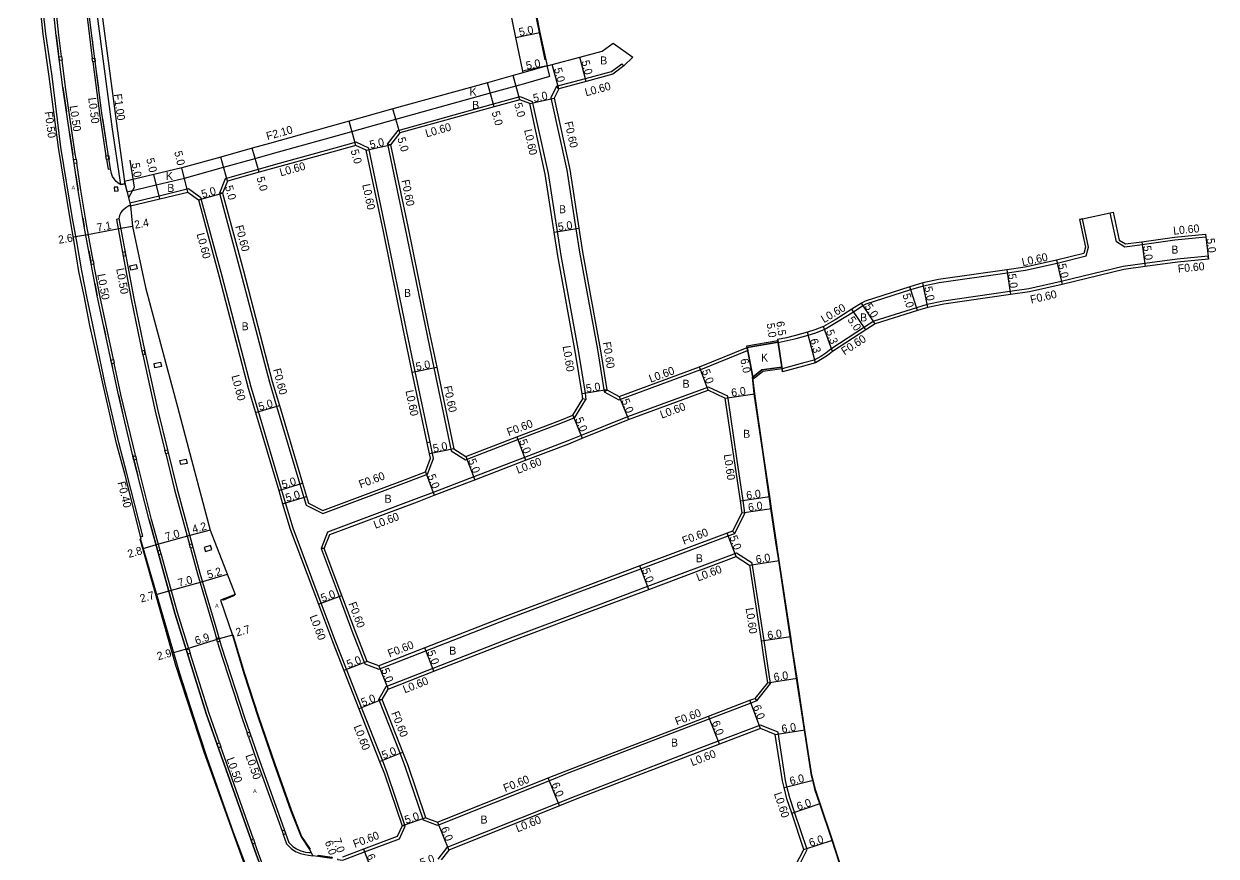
# Model space of a CAD drawing. Header units: metres. Extents: x -12000 to -8000, y -105000 to -102000.
# Drawn here: x -11781.4 to -11543.1, y -104833.8 to -104667.5 of the extents above; entities that cross this region are included whole.
import ezdxf

# ---------------------------------------------------------------- set-up
doc = ezdxf.new("R2010")
doc.units = ezdxf.units.M
doc.header["$LTSCALE"] = 2.5
for name, color, linetype in [('側溝・桝', 7, 'Continuous'), ('幅員', 7, 'Continuous'), ('歩道・分離帯・安全施設', 7, 'Continuous'), ('舗装', 7, 'Continuous'), ('道路', 7, 'Continuous')]:
    doc.layers.add(name, color=color, linetype=linetype)
doc.styles.get("Standard").update_dxf_attribs({"font": ''})
doc.styles.add('YOKO_DECO', font='')
doc.styles.get('Standard').set_extended_font_data('@MS PGothic')
doc.styles.get('YOKO_DECO').set_extended_font_data('MS PGothic')

msp = doc.modelspace()

# ---------------------------------------------------------------- linework, layer by layer
at = {"layer": '側溝・桝'}
for points in [[(-11781.41, -104504.09), (-11780.4, -104511.76), (-11779.3, -104521.82), (-11779.22, -104521.82), (-11778.6, -104529.53), (-11777.69, -104540.19), (-11776.79, -104550.86), (-11774.27, -104580.71), (-11772.46, -104600.18), (-11770.99, -104618.97), (-11770.22, -104628.34), (-11769.35, -104638.64), (-11767.92, -104654.89), (-11766.65, -104666.96), (-11763.77, -104688.54), (-11762.06, -104699.57), (-11761.16, -104699.43), (-11761.26, -104699)], [(-11758.07, -104769.99), (-11757.64, -104769.87), (-11760.84, -104757.36), (-11762.41, -104751.22), (-11765.15, -104739.5), (-11766.94, -104730.82), (-11767.64, -104727.6), (-11768.77, -104722.31), (-11769.83, -104716.83), (-11770.85, -104710.95), (-11771.69, -104706.35), (-11774.01, -104692.12), (-11775.77, -104677.92), (-11777.02, -104669.48), (-11778.53, -104655.82)], [(-11773.87, -104674.01), (-11774.41, -104669.73), (-11775.83, -104656.43), (-11775.91, -104655.51)], [(-11769.94, -104655.01), (-11769.93, -104655.16), (-11769.36, -104661.1), (-11768.51, -104668.34), (-11767.72, -104674.39)], [(-11770.95, -104694.53), (-11771.12, -104693.47), (-11773.08, -104680.1), (-11773.77, -104674.74)], [(-11767.63, -104675.09), (-11766.28, -104685.39), (-11764.99, -104693.86)], [(-11674.93, -104679.93), (-11669.16, -104678.38), (-11663.95, -104676.98), (-11661.9, -104675.43), (-11661.51, -104675.89)], [(-11760.77, -104701.04), (-11754.93, -104699.64), (-11749.28, -104698.29), (-11741.48, -104696.13), (-11735.18, -104694.35), (-11731.72, -104693.38), (-11719.88, -104690.1), (-11715.84, -104688.97), (-11707.06, -104686.5), (-11688.16, -104681.27), (-11683.01, -104679.84), (-11681.07, -104679.31), (-11676.25, -104677.91), (-11676.83, -104675.89), (-11681.64, -104677.29)], [(-11674.5, -104680.44), (-11674.93, -104679.93), (-11676.04, -104682.27), (-11672.85, -104696.68), (-11671.06, -104708.42), (-11670.34, -104713.12), (-11666.77, -104732.53), (-11665.41, -104740.98), (-11664.87, -104740.6)], [(-11708.73, -104691.5), (-11706.59, -104688.76), (-11687.55, -104683.48), (-11682.2, -104682), (-11679.77, -104682.98), (-11676.58, -104697.37), (-11674.82, -104708.99), (-11674.1, -104713.73), (-11670.52, -104733.17), (-11669.21, -104741.29), (-11669.04, -104742.55)], [(-11700.21, -104751.07), (-11703.17, -104736.96), (-11704.93, -104728.62), (-11708.97, -104708.87), (-11712.44, -104692.32), (-11715, -104691.12), (-11719.26, -104692.32), (-11731.12, -104695.6), (-11734.55, -104696.57), (-11741.14, -104698.42), (-11742.33, -104701.28)], [(-11708.09, -104691.65), (-11708.73, -104691.5), (-11705.25, -104708.08), (-11701.21, -104727.8), (-11699.45, -104736.19), (-11695.97, -104752.77), (-11693.13, -104754.57), (-11682.67, -104750.56), (-11674.04, -104747.26), (-11671.25, -104746.14), (-11669.04, -104742.55), (-11669.67, -104742.42)], [(-11764.87, -104694.6), (-11764.58, -104696.53), (-11764.09, -104696.45)], [(-11767.53, -104714.75), (-11768.82, -104707.89), (-11770.01, -104700.68), (-11770.83, -104695.33)], [(-11760.77, -104701.04), (-11761.16, -104699.43)], [(-11705.16, -104827.8), (-11708.76, -104817.15), (-11709.75, -104814.64), (-11713.89, -104804.11), (-11716.9, -104796.43), (-11719.16, -104790.68), (-11721.96, -104783.24), (-11727.6, -104768.24), (-11729.1, -104763.19), (-11729.89, -104760.54), (-11734.53, -104744.97), (-11735.99, -104740.1), (-11741.8, -104717.87), (-11746, -104702.26), (-11748.52, -104700.47), (-11754.38, -104701.88), (-11760.23, -104703.28), (-11760.09, -104703.86)], [(-11741.7, -104701.32), (-11742.33, -104701.28), (-11738.09, -104717), (-11732.32, -104739.08), (-11730.89, -104743.88), (-11726.25, -104759.45), (-11725.46, -104762.1), (-11724.99, -104763.68), (-11721.66, -104765.34), (-11704.36, -104758.87), (-11700.69, -104757.46), (-11699.52, -104754.33), (-11699.74, -104753.3), (-11700.21, -104751.07), (-11700.79, -104751.19)], [(-11762.4, -104706.44), (-11762.91, -104706.54), (-11761.69, -104713.14)], [(-11630.65, -104731.11), (-11630.64, -104731.16), (-11628.85, -104730.78), (-11627.03, -104730.32), (-11624.62, -104729.69), (-11623.07, -104729.19), (-11621.29, -104728.49), (-11618.94, -104727.11), (-11615.56, -104724.99), (-11613.7, -104723.78), (-11613.02, -104723.44), (-11604.12, -104720.59), (-11601.57, -104719.81), (-11598.47, -104719.16), (-11584.84, -104717.22), (-11581.16, -104716.69), (-11574.85, -104715.27), (-11569.08, -104713.86), (-11568.59, -104712.13), (-11569.81, -104706.43), (-11570.4, -104706.56)], [(-11545.19, -104709.52), (-11545.12, -104710.12), (-11551.31, -104710.72), (-11557.84, -104711.6), (-11561.31, -104712.07), (-11563, -104711.05), (-11564.23, -104705.24), (-11563.65, -104705.12)], [(-11763.49, -104734.55), (-11766.22, -104721.73), (-11767.39, -104715.5)], [(-11761.55, -104713.87), (-11759.96, -104722.48), (-11758.1, -104731.55), (-11757.81, -104732.87)], [(-11544.62, -104714.49), (-11544.68, -104713.89), (-11550.9, -104714.5), (-11557.33, -104715.37), (-11561.64, -104715.95), (-11574.03, -104718.98), (-11580.52, -104720.44), (-11584.3, -104720.98), (-11597.61, -104722.88), (-11600.87, -104723.55), (-11602.96, -104724.2), (-11611.5, -104726.88), (-11613.4, -104728.11), (-11620.09, -104732.45), (-11621.12, -104733.25), (-11622.13, -104733.92), (-11623.42, -104734.65), (-11625.73, -104735.3), (-11629.86, -104736.4)], [(-11665.41, -104740.98), (-11662.45, -104742.59), (-11646.11, -104736.57), (-11636.73, -104732.77), (-11636.85, -104732.18)], [(-11759.1, -104753.78), (-11759.19, -104753.43), (-11762.01, -104741.51), (-11763.34, -104735.27)], [(-11757.64, -104733.61), (-11755.14, -104744.85), (-11753.22, -104752.7)], [(-11639.3, -104769.3), (-11637.28, -104765.26), (-11637.65, -104762.72), (-11638.89, -104754.28), (-11640.71, -104741.89), (-11644.57, -104740.05), (-11660.76, -104746.01), (-11670.01, -104749.74), (-11672.66, -104750.81), (-11681.31, -104754.11), (-11691.49, -104758.01), (-11699.58, -104761.11), (-11702.97, -104762.41), (-11720.71, -104769.05), (-11722.01, -104772.3)], [(-11753.05, -104753.4), (-11751.29, -104760.57), (-11748.31, -104771.53)], [(-11754.15, -104772.69), (-11755.88, -104766.49), (-11758.91, -104754.54)], [(-11721.37, -104772.3), (-11722.01, -104772.3), (-11718.4, -104781.91), (-11715.62, -104789.31), (-11713.24, -104795.37), (-11710.42, -104796.4), (-11701.04, -104792.74), (-11685.01, -104786.49), (-11670.91, -104781.2), (-11658.06, -104776.37), (-11640.6, -104769.79), (-11639.3, -104769.3), (-11639.73, -104768.82)], [(-11748.43, -104792.4), (-11750.7, -104785.12), (-11753.96, -104773.38)], [(-11748.12, -104772.23), (-11746.72, -104777.37), (-11743.51, -104788.17), (-11742.92, -104790.27)], [(-11634.9, -104802.76), (-11632.14, -104799.3), (-11632.96, -104793.91), (-11633.45, -104790.68), (-11635.8, -104775.26), (-11638.98, -104773.24), (-11656.72, -104779.93), (-11669.58, -104784.76), (-11683.68, -104790.05), (-11699.66, -104796.28), (-11709.02, -104799.93), (-11710.45, -104802.45)], [(-11742.71, -104791.01), (-11742.44, -104791.95), (-11737.73, -104806.46), (-11736.79, -104809.17)], [(-11742.32, -104811.17), (-11744.39, -104805.32), (-11748.16, -104793.26)], [(-11635.27, -104802.26), (-11634.9, -104802.76), (-11636.09, -104803.21), (-11644.31, -104806.36), (-11648.13, -104807.83), (-11672.8, -104817.3), (-11676.36, -104818.72), (-11698.71, -104827.65), (-11701.55, -104826.62), (-11705.19, -104815.86), (-11706.21, -104813.25), (-11710.45, -104802.45), (-11709.79, -104802.5)], [(-11626.64, -104836.04), (-11624.83, -104832.5), (-11627.34, -104825.03), (-11628.31, -104822.17), (-11628.87, -104819.9), (-11629.18, -104818.65), (-11630.65, -104809.05), (-11634.15, -104807.61), (-11642.6, -104810.85), (-11646.26, -104812.25), (-11671.08, -104821.78), (-11674.58, -104823.18), (-11696.83, -104832.07), (-11698.69, -104834.43)], [(-11736.52, -104809.93), (-11734.74, -104815.02), (-11731.5, -104823.98), (-11729.79, -104828.8)], [(-11735.51, -104830.42), (-11742.03, -104811.98)], [(-11718.74, -104834.34), (-11718.68, -104834.49), (-11717.63, -104834.61), (-11713.29, -104832.96), (-11706.33, -104830.32), (-11705.16, -104827.8), (-11705.81, -104827.76)], [(-11729.55, -104829.47), (-11728.89, -104831.34), (-11728.54, -104831.75), (-11727.97, -104832.27), (-11727.13, -104832.84), (-11726.1, -104833.28), (-11725.21, -104833.49), (-11724.49, -104833.6), (-11723.67, -104833.73)], [(-11728.76, -104848.41), (-11728.91, -104848.03), (-11734.44, -104833.44), (-11735.24, -104831.17)]]:
    msp.add_lwpolyline(points, dxfattribs=at)
for points in [[(-11774.38, -104674.07), (-11773.87, -104674.01), (-11773.77, -104674.74), (-11774.29, -104674.81)], [(-11767.14, -104675.02), (-11767.63, -104675.09), (-11767.72, -104674.39), (-11767.23, -104674.32)], [(-11771.47, -104694.61), (-11770.95, -104694.53), (-11770.83, -104695.33), (-11771.35, -104695.4)], [(-11764.38, -104694.52), (-11764.87, -104694.6), (-11764.99, -104693.86), (-11764.49, -104693.79)], [(-11763.36, -104700.14), (-11763.29, -104700.88), (-11762.55, -104700.84), (-11762.63, -104700.1)], [(-11761.18, -104713.04), (-11761.69, -104713.14), (-11761.55, -104713.87), (-11761.04, -104713.77)], [(-11768.05, -104714.84), (-11767.53, -104714.75), (-11767.39, -104715.5), (-11767.91, -104715.59)], [(-11760.23, -104715.82), (-11758.94, -104715.56), (-11758.77, -104716.42), (-11760.05, -104716.68)], [(-11757.3, -104732.76), (-11757.81, -104732.87), (-11757.64, -104733.61), (-11757.14, -104733.5)], [(-11764, -104734.66), (-11763.49, -104734.55), (-11763.34, -104735.27), (-11763.85, -104735.38)], [(-11755.37, -104735.34), (-11754.09, -104735.08), (-11753.91, -104735.94), (-11755.2, -104736.2)], [(-11759.61, -104753.91), (-11759.1, -104753.78), (-11758.91, -104754.54), (-11759.41, -104754.67)], [(-11752.54, -104753.28), (-11753.05, -104753.4), (-11753.22, -104752.7), (-11752.71, -104752.57)], [(-11750.23, -104754.7), (-11748.94, -104754.44), (-11748.77, -104755.3), (-11750.05, -104755.56)], [(-11754.46, -104773.52), (-11753.96, -104773.38), (-11754.15, -104772.69), (-11754.66, -104772.83)], [(-11747.62, -104772.09), (-11748.12, -104772.23), (-11748.31, -104771.53), (-11747.81, -104771.39)], [(-11744.12, -104771.71), (-11745.34, -104772.12), (-11745.08, -104772.92), (-11743.85, -104772.51)], [(-11742.21, -104790.86), (-11742.71, -104791.01), (-11742.92, -104790.27), (-11742.42, -104790.13)], [(-11748.92, -104792.55), (-11748.43, -104792.4), (-11748.16, -104793.26), (-11748.65, -104793.42)], [(-11736.03, -104809.76), (-11736.52, -104809.93), (-11736.79, -104809.17), (-11736.3, -104809)], [(-11742.81, -104811.34), (-11742.32, -104811.17), (-11742.03, -104811.98), (-11742.52, -104812.15)], [(-11736, -104830.59), (-11735.51, -104830.42), (-11735.24, -104831.17), (-11735.73, -104831.34)], [(-11729.3, -104828.63), (-11729.79, -104828.8), (-11729.55, -104829.47), (-11729.06, -104829.29)]]:
    msp.add_lwpolyline(points, close=True, dxfattribs=at)
at = {"layer": '幅員'}
for points in [[(-11683.13, -104670.22), (-11678.24, -104669.19)], [(-11674.5, -104680.44), (-11675.8, -104675.61)], [(-11669, -104678.96), (-11670.3, -104674.13)], [(-11682.24, -104682.64), (-11683.57, -104677.82)], [(-11676.83, -104675.89), (-11681.72, -104676.92)], [(-11687.39, -104684.06), (-11688.72, -104679.24)], [(-11680.29, -104683.42), (-11675.4, -104682.34)], [(-11706.24, -104689.28), (-11707.62, -104684.48)], [(-11715.05, -104691.76), (-11716.41, -104686.95)], [(-11734.39, -104697.14), (-11735.74, -104692.33)], [(-11712.97, -104692.73), (-11708.09, -104691.65)], [(-11760.43, -104702.16), (-11759.28, -104700.12), (-11760.17, -104694.71)], [(-11740.7, -104698.92), (-11742.04, -104694.1)], [(-11748.65, -104701.12), (-11749.8, -104696.26)], [(-11761.26, -104699), (-11760.09, -104703.86)], [(-11754.24, -104702.46), (-11755.42, -104697.6)], [(-11746.53, -104702.63), (-11741.7, -104701.32)], [(-11762.04, -104708.38), (-11769.01, -104709.69)], [(-11759.67, -104707.94), (-11762.04, -104708.38)], [(-11675.41, -104709.08), (-11670.47, -104708.33)], [(-11769.01, -104709.69), (-11771.53, -104710.1)], [(-11557.92, -104711.01), (-11557.25, -104715.96)], [(-11545.19, -104709.52), (-11544.62, -104714.49)], [(-11574.99, -104714.69), (-11573.89, -104719.57)], [(-11584.92, -104716.62), (-11584.21, -104721.57)], [(-11602.78, -104724.78), (-11604.3, -104720.01)], [(-11600.72, -104724.13), (-11601.72, -104719.23)], [(-11611.24, -104727.43), (-11614, -104723.26)], [(-11613.07, -104728.61), (-11615.88, -104724.48)], [(-11619.75, -104732.94), (-11621.55, -104727.95)], [(-11623.18, -104735.21), (-11624.79, -104729.11)], [(-11635.66, -104738.06), (-11636.85, -104732.18)], [(-11630.73, -104730.57), (-11629.77, -104737)], [(-11629.86, -104736.4), (-11630.7, -104730.77)], [(-11630.65, -104731.11), (-11629.91, -104736.06)], [(-11703.76, -104737.09), (-11698.86, -104736.07)], [(-11644.6, -104740.7), (-11646.33, -104736.01)], [(-11664.87, -104740.6), (-11669.81, -104741.38)], [(-11662.41, -104741.93), (-11660.54, -104746.57)], [(-11641.26, -104742.3), (-11635.32, -104741.42)], [(-11735.11, -104745.14), (-11730.32, -104743.71)], [(-11671.65, -104745.66), (-11669.79, -104750.29)], [(-11682.88, -104750), (-11681.1, -104754.67)], [(-11695.43, -104752.4), (-11700.32, -104753.43)], [(-11693.06, -104753.9), (-11691.28, -104758.57)], [(-11701.15, -104757), (-11699.37, -104761.67)], [(-11730.47, -104760.71), (-11725.68, -104759.28)], [(-11729.68, -104763.36), (-11724.89, -104761.93)], [(-11638.25, -104762.81), (-11632.31, -104761.94)], [(-11637.9, -104765.16), (-11631.97, -104764.29)], [(-11744.18, -104768.63), (-11748.26, -104769.74)], [(-11748.26, -104769.74), (-11754.99, -104771.61)], [(-11639.05, -104773.91), (-11640.82, -104769.23)], [(-11754.99, -104771.61), (-11757.65, -104772.37)], [(-11656.51, -104780.49), (-11658.27, -104775.81)], [(-11636.35, -104775.62), (-11630.42, -104774.72)], [(-11740.74, -104777.51), (-11745.7, -104778.98)], [(-11745.7, -104778.98), (-11752.43, -104780.85)], [(-11752.43, -104780.85), (-11755.03, -104781.59)], [(-11722.52, -104783.45), (-11717.84, -104781.7)], [(-11739.73, -104789.63), (-11742.35, -104790.37)], [(-11634.04, -104790.77), (-11628.11, -104789.87)], [(-11748.96, -104792.44), (-11751.73, -104793.23)], [(-11742.35, -104790.37), (-11748.96, -104792.44)], [(-11699.45, -104796.84), (-11701.26, -104792.18)], [(-11712.78, -104794.9), (-11717.43, -104796.73)], [(-11710.43, -104795.76), (-11708.6, -104800.41)], [(-11632.77, -104799.13), (-11626.84, -104798.23)], [(-11709.79, -104802.5), (-11714.44, -104804.33)], [(-11634.15, -104808.26), (-11636.3, -104802.65)], [(-11642.38, -104811.41), (-11644.53, -104805.8)], [(-11631.2, -104809.48), (-11625.27, -104808.57)], [(-11710.3, -104814.86), (-11705.65, -104813.03)], [(-11674.36, -104823.74), (-11676.58, -104818.17)], [(-11629.45, -104820.05), (-11623.63, -104818.61)], [(-11627.91, -104825.22), (-11622.23, -104823.3)], [(-11701.07, -104826.16), (-11705.81, -104827.76)], [(-11698.72, -104827.01), (-11696.46, -104832.57)], [(-11625.48, -104832.45), (-11619.76, -104830.62)], [(-11713.51, -104832.4), (-11711.38, -104838.01)]]:
    msp.add_lwpolyline(points, dxfattribs=at)
at = {"layer": '歩道・分離帯・安全施設'}
for points, elevation in [([(-11710.22, -104906.72), (-11715.58, -104892.65), (-11721.71, -104868.28), (-11727.75, -104852.5), (-11729.39, -104848.21), (-11734.93, -104833.62), (-11744.89, -104805.48), (-11751.2, -104785.27), (-11756.38, -104766.62), (-11759.7, -104753.56), (-11762.52, -104741.63), (-11766.73, -104721.84), (-11769.33, -104707.98), (-11770.52, -104700.76), (-11771.63, -104693.55), (-11773.6, -104680.17), (-11774.93, -104669.79), (-11776.35, -104656.49)], 85.91), ([(-11710.22, -104906.72), (-11715.58, -104892.65), (-11721.71, -104868.28), (-11727.75, -104852.5), (-11729.39, -104848.21), (-11734.93, -104833.62), (-11744.89, -104805.48), (-11751.2, -104785.27), (-11756.38, -104766.62), (-11759.7, -104753.56), (-11762.52, -104741.63), (-11766.73, -104721.84), (-11769.33, -104707.98), (-11770.52, -104700.76), (-11771.63, -104693.55), (-11773.6, -104680.17), (-11774.93, -104669.79), (-11776.35, -104656.49)], 85.91), ([(-11762.06, -104699.57), (-11762.34, -104699.47), (-11762.64, -104699.27), (-11762.96, -104698.96), (-11763.36, -104698.45), (-11763.67, -104697.96), (-11763.9, -104697.36), (-11764.09, -104696.45), (-11765.79, -104685.32), (-11768.02, -104668.28), (-11768.86, -104661.04)], 87.09), ([(-11678.6, -104988.29), (-11686.08, -104968.79), (-11693.32, -104949.86), (-11696.37, -104941.92), (-11702.55, -104925.88), (-11708.71, -104915.14), (-11712.61, -104907.62), (-11718, -104893.46), (-11721.2, -104881.12), (-11723.22, -104873.16), (-11724.27, -104868.89), (-11730.69, -104852.31), (-11735.76, -104838.9), (-11739.47, -104829.07), (-11744.74, -104814.15), (-11747.42, -104806.04), (-11750.25, -104797.28), (-11758.01, -104770.56)], 87.21), ([(-11739.31, -104781.71), (-11741.67, -104782.7)], 88.08), ([(-11739.62, -104789.6), (-11737.32, -104797.27), (-11734.52, -104805.86), (-11731.25, -104815.37), (-11727.98, -104824.57), (-11725.9, -104829.88), (-11724.2, -104832.42)], 87.98)]:
    msp.add_lwpolyline(points, dxfattribs=dict(at, elevation=elevation))
for points in [[(-11761.26, -104699), (-11761.16, -104699.43), (-11762.06, -104699.57), (-11762.34, -104699.47), (-11762.64, -104699.27), (-11762.96, -104698.96), (-11763.36, -104698.45), (-11763.67, -104697.96), (-11763.9, -104697.36), (-11764.09, -104696.45), (-11765.79, -104685.32), (-11768.02, -104668.28), (-11768.86, -104661.04)], [(-11677.2, -104674.63), (-11678.34, -104669.21), (-11679.72, -104662.37), (-11680.06, -104660.63)], [(-11774.93, -104669.79), (-11774.45, -104673.52)], [(-11767.47, -104672.47), (-11767.71, -104670.6)], [(-11766.44, -104680.32), (-11767.07, -104675.5)], [(-11773.6, -104680.17), (-11772.89, -104685.04)], [(-11764.89, -104691.2), (-11765.62, -104686.4)], [(-11772.27, -104689.22), (-11771.63, -104693.55)], [(-11770.99, -104697.75), (-11770.52, -104700.76)], [(-11760.09, -104703.86), (-11760.4, -104703.87), (-11760.99, -104704.23), (-11761.5, -104704.61), (-11761.75, -104704.85), (-11761.99, -104705.19), (-11762.15, -104705.48), (-11762.26, -104705.77), (-11762.33, -104706.1), (-11762.41, -104706.4), (-11759.45, -104722.38), (-11757.59, -104731.44), (-11754.64, -104744.73), (-11750.79, -104760.44), (-11746.22, -104777.23), (-11743.02, -104788.03), (-11741.94, -104791.8), (-11737.24, -104806.3), (-11734.25, -104814.85), (-11731.01, -104823.81), (-11728.43, -104831.08), (-11728.12, -104831.41), (-11727.61, -104831.85), (-11726.88, -104832.34), (-11726.02, -104832.73), (-11725.13, -104832.97), (-11724.47, -104833.08), (-11723.99, -104833.1)], [(-11760.09, -104703.86), (-11760.4, -104703.87), (-11760.99, -104704.23), (-11761.5, -104704.61), (-11761.75, -104704.85), (-11761.99, -104705.19), (-11762.15, -104705.48), (-11762.26, -104705.77), (-11762.33, -104706.1), (-11762.41, -104706.4), (-11759.45, -104722.38), (-11757.59, -104731.44), (-11754.64, -104744.73), (-11750.79, -104760.44), (-11746.22, -104777.23), (-11743.02, -104788.03), (-11741.94, -104791.8), (-11737.24, -104806.3), (-11734.25, -104814.85), (-11731.01, -104823.81), (-11728.43, -104831.08), (-11728.12, -104831.41), (-11727.61, -104831.85), (-11726.88, -104832.34), (-11726.02, -104832.73), (-11725.13, -104832.97), (-11724.47, -104833.08), (-11723.99, -104833.1)], [(-11769.62, -104706.23), (-11769.33, -104707.98)], [(-11762.41, -104706.4), (-11759.45, -104722.38), (-11757.59, -104731.44), (-11754.64, -104744.73), (-11750.79, -104760.44), (-11746.22, -104777.23), (-11743.02, -104788.03), (-11741.94, -104791.8), (-11737.24, -104806.3), (-11734.25, -104814.85), (-11731.01, -104823.81), (-11728.43, -104831.08)], [(-11768.42, -104712.83), (-11768.08, -104714.66)], [(-11767.2, -104719.35), (-11766.73, -104721.84)], [(-11765.46, -104727.8), (-11765.07, -104729.64)], [(-11763.93, -104734.99), (-11763.66, -104736.24)], [(-11617.06, -104839.35), (-11619.86, -104830.65), (-11622.32, -104823.34), (-11623.21, -104820.69), (-11623.72, -104818.63), (-11623.97, -104817.65), (-11625.36, -104808.59), (-11626.94, -104798.25), (-11627.83, -104792.38), (-11628.21, -104789.88), (-11630.52, -104774.74), (-11631.01, -104771.51), (-11632.06, -104764.3), (-11632.41, -104761.95), (-11633.72, -104752.99), (-11635.42, -104741.44), (-11635.76, -104738.07)], [(-11762.52, -104741.63), (-11761.67, -104745.2)], [(-11759.7, -104753.56), (-11758.63, -104757.76)], [(-11756.38, -104766.62), (-11751.2, -104785.27), (-11744.89, -104805.48), (-11734.93, -104833.62), (-11729.39, -104848.21)]]:
    msp.add_lwpolyline(points, dxfattribs=at)
at = {"layer": '舗装'}
for points in [[(-11636.85, -104732.18), (-11635.66, -104738.06)], [(-11630.65, -104731.11), (-11629.91, -104736.06)]]:
    msp.add_lwpolyline(points, dxfattribs=at)
at = {"layer": '道路'}
for points, elevation in [([(-11772.78, -104516.57), (-11778.47, -104518.45), (-11777.59, -104529.44), (-11776.68, -104540.11), (-11775.79, -104550.77), (-11773.26, -104580.62), (-11771.46, -104600.09), (-11769.98, -104618.89), (-11769.21, -104628.26), (-11768.34, -104638.55), (-11766.92, -104654.79), (-11765.65, -104666.84), (-11762.77, -104688.39), (-11761.26, -104699)], 88.6), ([(-11713.02, -104907.23), (-11718.29, -104893.53), (-11720.19, -104885.99), (-11723.23, -104873.98), (-11724.43, -104868.92), (-11729.72, -104855.77), (-11734.24, -104843.94), (-11745.38, -104813.02), (-11751.02, -104795.72), (-11758.19, -104770.45), (-11757.97, -104770.4), (-11761.22, -104757.38), (-11762.86, -104751.32), (-11765.58, -104739.59), (-11767.51, -104730.95), (-11768.22, -104727.72), (-11769.37, -104721.85), (-11770.41, -104716.94), (-11771.37, -104711.07), (-11772.12, -104706.43), (-11774.45, -104692.19), (-11776.32, -104678), (-11777.57, -104669.56), (-11779.01, -104655.45)], 86.03), ([(-11742.08, -104782.67), (-11739.73, -104789.63), (-11737.42, -104797.31), (-11734.63, -104805.9), (-11731.35, -104815.41), (-11728.08, -104824.61), (-11726, -104829.93), (-11724.3, -104832.48), (-11723.67, -104833.73)], 86.84)]:
    msp.add_lwpolyline(points, dxfattribs=dict(at, elevation=elevation))
for points in [[(-11680.28, -104658.98), (-11679.63, -104662.35), (-11678.24, -104669.19), (-11676.83, -104675.89), (-11675.8, -104675.61), (-11670.3, -104674.13), (-11665.84, -104672.93), (-11663.6, -104671.35)], [(-11684.53, -104663.31), (-11683.13, -104670.22), (-11681.72, -104676.92), (-11681.64, -104677.29), (-11683.57, -104677.82), (-11688.72, -104679.24), (-11707.62, -104684.48), (-11716.41, -104686.95), (-11720.45, -104688.08), (-11732.29, -104691.36), (-11735.74, -104692.33), (-11742.04, -104694.1), (-11749.8, -104696.26), (-11755.42, -104697.6), (-11761.26, -104699)], [(-11663.6, -104671.35), (-11659.67, -104674.16)], [(-11659.67, -104674.16), (-11661.51, -104675.89), (-11663.68, -104677.53), (-11669, -104678.96), (-11674.5, -104680.44), (-11675.4, -104682.34), (-11672.25, -104696.57), (-11670.47, -104708.33), (-11669.75, -104713.02), (-11666.18, -104732.43), (-11664.87, -104740.6), (-11662.41, -104741.93), (-11646.33, -104736.01), (-11636.85, -104732.18)], [(-11760.09, -104703.86), (-11754.24, -104702.46), (-11748.65, -104701.12), (-11746.53, -104702.63), (-11742.38, -104718.02), (-11736.56, -104740.26), (-11735.11, -104745.14), (-11730.47, -104760.71), (-11729.68, -104763.36), (-11728.17, -104768.43), (-11722.52, -104783.45), (-11719.72, -104790.9), (-11717.43, -104796.73), (-11714.44, -104804.33), (-11710.3, -104814.86), (-11709.33, -104817.35), (-11705.81, -104827.76), (-11706.77, -104829.85), (-11713.51, -104832.4), (-11717.71, -104834)], [(-11760.09, -104703.86), (-11759.67, -104707.94), (-11757.07, -104720.14), (-11754.1, -104731.38), (-11750.69, -104743.99), (-11747.93, -104754.59), (-11744.18, -104768.63), (-11739.19, -104781.51), (-11742.08, -104782.67)], [(-11570.4, -104706.56), (-11569.21, -104712.11), (-11569.56, -104713.36), (-11574.99, -104714.69), (-11581.27, -104716.1), (-11584.92, -104716.62), (-11598.57, -104718.57), (-11601.72, -104719.23), (-11604.3, -104720.01), (-11613.24, -104722.89), (-11614, -104723.26), (-11615.88, -104724.48), (-11619.25, -104726.6), (-11621.55, -104727.95), (-11623.27, -104728.63), (-11624.79, -104729.11), (-11627.18, -104729.74), (-11628.99, -104730.2), (-11630.73, -104730.57), (-11630.7, -104730.77), (-11630.65, -104731.11), (-11636.85, -104732.18)], [(-11570.4, -104706.56), (-11569.81, -104706.43), (-11564.23, -104705.24), (-11563.65, -104705.12)], [(-11563.65, -104705.12), (-11562.46, -104710.67), (-11561.18, -104711.45), (-11557.92, -104711.01), (-11551.38, -104710.12), (-11545.19, -104709.52)], [(-11545.19, -104709.52), (-11544.62, -104714.49)], [(-11544.62, -104714.49), (-11550.83, -104715.1), (-11557.25, -104715.96), (-11561.53, -104716.54), (-11573.89, -104719.57), (-11580.41, -104721.03), (-11584.21, -104721.57), (-11597.5, -104723.47), (-11600.72, -104724.13), (-11602.78, -104724.78), (-11611.24, -104727.43), (-11613.07, -104728.61), (-11619.75, -104732.94), (-11620.77, -104733.74), (-11621.81, -104734.43), (-11623.18, -104735.21), (-11625.57, -104735.87), (-11629.77, -104737), (-11629.86, -104736.4), (-11629.91, -104736.06)], [(-11635.66, -104738.06), (-11633.87, -104736.61), (-11629.91, -104736.06)], [(-11616.96, -104839.32), (-11619.76, -104830.62), (-11622.23, -104823.3), (-11623.12, -104820.66), (-11623.63, -104818.61), (-11623.87, -104817.63), (-11625.27, -104808.57), (-11626.84, -104798.23), (-11627.73, -104792.36), (-11628.11, -104789.87), (-11630.42, -104774.72), (-11630.91, -104771.49), (-11631.97, -104764.29), (-11632.31, -104761.94), (-11633.63, -104752.97), (-11635.32, -104741.42), (-11635.66, -104738.06)], [(-11641.26, -104742.3), (-11639.49, -104754.36), (-11638.25, -104762.81), (-11637.9, -104765.16), (-11639.73, -104768.82), (-11640.82, -104769.23), (-11658.27, -104775.81), (-11671.13, -104780.64), (-11685.23, -104785.93), (-11701.26, -104792.18), (-11710.43, -104795.76), (-11712.78, -104794.9), (-11715.06, -104789.1), (-11717.84, -104781.7), (-11721.37, -104772.3), (-11720.25, -104769.52), (-11702.75, -104762.97), (-11699.37, -104761.67), (-11691.28, -104758.57), (-11681.1, -104754.67), (-11672.44, -104751.37), (-11669.79, -104750.29), (-11660.54, -104746.57), (-11644.6, -104740.7)], [(-11641.26, -104742.3), (-11644.6, -104740.7)], [(-11701.07, -104826.16), (-11704.62, -104815.65), (-11705.65, -104813.03), (-11709.79, -104802.5), (-11708.6, -104800.41), (-11699.45, -104796.84), (-11683.46, -104790.61), (-11669.37, -104785.32), (-11656.51, -104780.49), (-11639.05, -104773.91), (-11636.35, -104775.62), (-11634.04, -104790.77), (-11633.55, -104794), (-11632.77, -104799.13), (-11635.27, -104802.26)], [(-11698.72, -104827.01), (-11676.58, -104818.17), (-11673.02, -104816.74), (-11648.34, -104807.27), (-11644.53, -104805.8), (-11636.3, -104802.65), (-11635.27, -104802.26)], [(-11627.07, -104835.56), (-11625.48, -104832.45), (-11627.91, -104825.22), (-11628.88, -104822.34), (-11629.45, -104820.05), (-11629.77, -104818.77), (-11631.2, -104809.48), (-11634.15, -104808.26), (-11642.38, -104811.41), (-11646.05, -104812.81), (-11670.86, -104822.34), (-11674.36, -104823.74), (-11696.46, -104832.57), (-11698.01, -104834.53)], [(-11701.07, -104826.16), (-11698.72, -104827.01)], [(-11722.62, -104833.89), (-11723.67, -104833.73)]]:
    msp.add_lwpolyline(points, dxfattribs=at)
for points in [[(-11695.43, -104752.4), (-11693.06, -104753.9), (-11682.88, -104750), (-11674.26, -104746.71), (-11671.65, -104745.66), (-11669.67, -104742.42), (-11669.81, -104741.38), (-11671.11, -104733.27), (-11674.69, -104713.83), (-11675.41, -104709.08), (-11677.17, -104697.48), (-11680.29, -104683.42), (-11682.24, -104682.64), (-11687.39, -104684.06), (-11706.24, -104689.28), (-11708.09, -104691.65), (-11704.66, -104707.95), (-11700.63, -104727.68), (-11698.86, -104736.07)], [(-11724.49, -104763.26), (-11721.63, -104764.69), (-11704.57, -104758.31), (-11701.15, -104757), (-11700.14, -104754.28), (-11700.32, -104753.43), (-11700.79, -104751.19), (-11703.76, -104737.09), (-11705.51, -104728.74), (-11709.55, -104708.99), (-11712.97, -104692.73), (-11715.05, -104691.76), (-11719.1, -104692.9), (-11730.96, -104696.18), (-11734.39, -104697.14), (-11740.7, -104698.92), (-11741.7, -104701.32), (-11737.51, -104716.84), (-11731.74, -104738.92), (-11730.32, -104743.71), (-11725.68, -104759.28), (-11724.89, -104761.93)], [(-11630.65, -104731.11), (-11636.85, -104732.18), (-11636.91, -104731.83), (-11630.7, -104730.77)], [(-11636.85, -104732.18), (-11630.65, -104731.11), (-11629.91, -104736.06), (-11633.87, -104736.61), (-11635.66, -104738.06)], [(-11635.66, -104738.06), (-11633.87, -104736.61), (-11629.91, -104736.06), (-11629.86, -104736.4), (-11633.72, -104736.94), (-11635.44, -104738.33)], [(-11722.62, -104833.89), (-11722.57, -104833.6), (-11719.8, -104833.99), (-11719.84, -104834.29)]]:
    msp.add_lwpolyline(points, close=True, dxfattribs=at)

# ---------------------------------------------------------------- texts
at = {"layer": '側溝・桝'}
for s, rotation, p in [('L0.60', 15.0825, (-11669.02, -104681.96)), ('L0.50', 277.4527, (-11768.55, -104682.29)), ('F1.00', 277.5953, (-11763.43, -104681.55)), ('F0.50', 277.5069, (-11777.25, -104685.07)), ('L0.50', 278.366, (-11772.27, -104683.89)), ('L0.60', 15.4795, (-11700.91, -104690.16)), ('F0.60', 282.4832, (-11673.33, -104687.15)), ('F2.10', 15.4797, (-11732.7, -104690.72)), ('L0.60', 282.4843, (-11681.43, -104688.71)), ('L0.60', 15.4773, (-11730.04, -104697.96)), ('L0.60', 281.8599, (-11713.78, -104699.63)), ('F0.60', 281.862, (-11705.95, -104698.77)), ('F0.60', 285.0898, (-11739.16, -104707.93)), ('L0.60', 5.5648, (-11551.58, -104709.61)), ('L0.60', 285.093, (-11746.9, -104709.48)), ('L0.60', 12.6611, (-11581.73, -104715.92)), ('F0.60', 5.5821, (-11550.66, -104717.19)), ('L0.50', 280.6347, (-11766.75, -104717.57)), ('L0.50', 280.485, (-11762.96, -104716.44)), ('F0.60', 12.6568, (-11580.04, -104723.37)), ('L0.60', 30.4604, (-11621.48, -104727.31)), ('F0.60', 32.9201, (-11617.38, -104733.73)), ('L0.60', 279.1471, (-11673.72, -104731.91)), ('F0.60', 279.1501, (-11665.69, -104731.14)), ('L0.60', 284.6488, (-11739.92, -104737.85)), ('F0.60', 284.652, (-11731.62, -104736.55)), ('L0.60', 20.2158, (-11656.11, -104739.2)), ('F0.60', 281.8719, (-11697.49, -104739.98)), ('L0.60', 281.8718, (-11705.13, -104740.83)), ('L0.60', 20.2087, (-11653.89, -104746.38)), ('F0.60', 20.9294, (-11684.49, -104749.88)), ('L0.60', 20.9294, (-11682.64, -104757.42)), ('L0.60', 278.3449, (-11641.52, -104753.57)), ('F0.40', 284.0544, (-11762.7, -104759.12)), ('F0.60', 20.5144, (-11714.1, -104760.3)), ('L0.60', 20.5115, (-11711.15, -104768.39)), ('F0.60', 20.6526, (-11649.46, -104771.58)), ('L0.60', 20.6528, (-11646.63, -104778.92)), ('F0.60', 290.6018, (-11716.54, -104783.34)), ('L0.60', 278.6591, (-11637.14, -104784.27)), ('L0.60', 290.6041, (-11724.31, -104785.9)), ('F0.60', 21.3047, (-11708.3, -104794.12)), ('L0.60', 21.3047, (-11705.27, -104801.28)), ('F0.60', 21.0087, (-11650.88, -104807.69)), ('F0.60', 291.4519, (-11707.99, -104805.2)), ('L0.60', 291.4519, (-11715.52, -104807.91)), ('L0.50', 289.2808, (-11737.16, -104813.7)), ('L0.60', 21.0098, (-11647.8, -104815.83)), ('L0.50', 289.492, (-11740.92, -104814.37)), ('F0.60', 21.7755, (-11685.18, -104821.02)), ('L0.60', 288.6413, (-11631.5, -104821.33)), ('L0.60', 21.7752, (-11682.71, -104829.06)), ('F0.60', 20.7868, (-11715.24, -104832.16))]:
    msp.add_text(s, height=1.6, rotation=rotation, dxfattribs=at).set_placement(p)
at = {"layer": '幅員'}
for s, rotation, p in [('5.0', 11.8946, (-11682.27, -104669.94)), ('5.0', 11.8739, (-11680.86, -104676.64)), ('5.0', 285.0827, (-11669.97, -104674.97)), ('5.0', 285.0823, (-11675.47, -104676.46)), ('5.0', 12.4817, (-11679.43, -104683.13)), ('5.0', 285.4712, (-11687.92, -104685.14)), ('5.0', 285.4636, (-11683.43, -104683.47)), ('5.0', 12.5185, (-11712.11, -104692.44)), ('5.0', 286.0389, (-11706.76, -104690.37)), ('5.0', 283.6064, (-11756.97, -104694.48)), ('5.0', 283.3594, (-11751.37, -104693.07)), ('5.0', 285.7576, (-11716.11, -104692.79)), ('5.0', 279.339, (-11759.87, -104695.37)), ('5.0', 285.7179, (-11734.92, -104698.23)), ('5.0', 15.1368, (-11745.68, -104702.3)), ('5.0', 285.5718, (-11741.23, -104700)), ('2.4', 10.485, (-11759.17, -104708.43)), ('7.1', 10.6347, (-11766.66, -104708.99)), ('5.0', 8.6447, (-11674.54, -104708.85)), ('2.6', 9.1881, (-11774.4, -104711.42)), ('5.0', 276.5654, (-11544.99, -104710.4)), ('5.0', 277.703, (-11557.7, -104711.89)), ('5.0', 282.6649, (-11574.69, -104715.55)), ('5.0', 278.1258, (-11584.69, -104717.5)), ('5.0', 281.5216, (-11601.44, -104720.09)), ('5.0', 303.4985, (-11613.42, -104723.96)), ('5.0', 287.6498, (-11605.81, -104721.62)), ('5.0', 278.4872, (-11632.94, -104727.38)), ('6.5', 278.4757, (-11631.01, -104727.01)), ('5.0', 304.2506, (-11616.85, -104726.61)), ('6.3', 284.7497, (-11624.3, -104730.59)), ('5.3', 289.8988, (-11621.1, -104728.9)), ('5.0', 11.7387, (-11702.9, -104736.81)), ('6.0', 281.5131, (-11638.2, -104734.51)), ('5.0', 290.2207, (-11645.92, -104736.82)), ('5.0', 8.977, (-11668.93, -104741.14)), ('6.0', 8.3496, (-11639.89, -104741.99)), ('5.0', 291.872, (-11662, -104742.74)), ('5.0', 16.5919, (-11734.27, -104744.79)), ('5.0', 291.9255, (-11671.23, -104746.45)), ('5.0', 11.8714, (-11699.46, -104753.14)), ('5.0', 290.9031, (-11682.47, -104750.81)), ('5.0', 290.9092, (-11692.65, -104754.7)), ('5.0', 16.5939, (-11729.63, -104760.36)), ('5.0', 290.9696, (-11700.74, -104757.8)), ('5.0', 16.5935, (-11728.84, -104763.01)), ('6.0', 8.4013, (-11636.88, -104762.51)), ('6.0', 8.3136, (-11636.53, -104764.9)), ('7.0', 15.5297, (-11752.93, -104770.78)), ('4.2', 15.2119, (-11747.54, -104769.29)), ('5.0', 290.6537, (-11640.4, -104770.04)), ('2.8', 15.8493, (-11760.41, -104774.21)), ('6.0', 8.6622, (-11634.98, -104775.31)), ('7.0', 15.5297, (-11750.37, -104780.02)), ('5.2', 16.5335, (-11744.52, -104778.37)), ('5.0', 290.6526, (-11657.91, -104776.58)), ('2.7', 15.8493, (-11757.96, -104783.14)), ('5.0', 20.6048, (-11721.71, -104783.04)), ('2.7', 15.8378, (-11738.81, -104789.9)), ('6.9', 17.347, (-11746.94, -104791.55)), ('6.0', 8.6628, (-11632.67, -104790.46)), ('2.9', 15.8493, (-11754.54, -104794.67)), ('5.0', 21.4511, (-11716.51, -104796.25)), ('5.0', 291.3033, (-11700.84, -104792.98)), ('5.0', 291.3666, (-11710.01, -104796.56)), ('6.0', 8.6459, (-11631.4, -104798.83)), ('5.0', 21.4522, (-11713.64, -104803.91)), ('6.0', 290.9575, (-11635.71, -104803.92)), ('6.0', 290.9557, (-11643.93, -104807.08)), ('6.0', 8.6828, (-11629.83, -104809.17)), ('5.0', 21.4535, (-11709.5, -104814.44)), ('6.0', 13.8661, (-11628.12, -104819.61)), ('6.0', 291.7754, (-11675.97, -104819.43)), ('6.0', 18.6469, (-11626.62, -104824.68)), ('5.0', 18.67, (-11704.99, -104827.37)), ('6.0', 292.1364, (-11698.1, -104828.27)), ('7.0', 289.3136, (-11719.64, -104830.51)), ('6.0', 17.7607, (-11624.17, -104831.93)), ('6.0', 289.3136, (-11721.28, -104830.98)), ('6.0', 290.7867, (-11712.92, -104833.68)), ('5.0', 21.4155, (-11701.86, -104835.94))]:
    msp.add_text(s, height=1.6, rotation=rotation, dxfattribs=at).set_placement(p)
at = {"layer": '舗装'}
for s, p in [('B', (-11666.2, -104675.59)), ('K', (-11692.3, -104681.84)), ('B', (-11691.79, -104684.47)), ('K', (-11753.01, -104698.65)), ('B', (-11752.73, -104701.05)), ('B', (-11674.44, -104705.32)), ('B', (-11552.03, -104713.39)), ('B', (-11705.42, -104722.04)), ('B', (-11614.24, -104726.94)), ('B', (-11737.87, -104728.71)), ('K', (-11634.05, -104734.95)), ('B', (-11649.73, -104740.19)), ('B', (-11637.62, -104750.2)), ('B', (-11709.29, -104763.18)), ('B', (-11647.08, -104775.07)), ('B', (-11696.37, -104793.53)), ('B', (-11652.05, -104811.91)), ('B', (-11690.12, -104827.28))]:
    msp.add_text(s, height=1.6, dxfattribs=at).set_placement(p)
at = {"layer": '舗装', "style": 'YOKO_DECO'}
for p in [(-11771.87, -104700.57, 87.34), (-11743.18, -104784.12, 86.88), (-11735.58, -104821.15, 88)]:
    msp.add_text('A', height=0.75, dxfattribs=at).set_placement(p)

doc.saveas('drawing.dxf')
